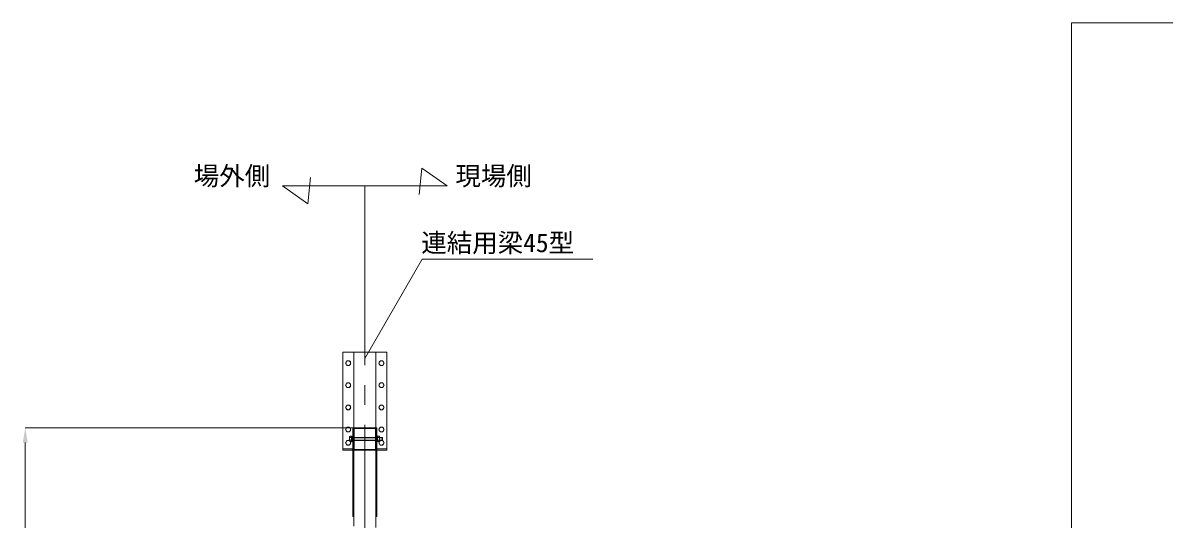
# Model space of a CAD drawing. Units: millimetres, scale not verified. Extents: x -20976 to 3174, y -17325 to 17325.
# Drawn here: x -4743 to 419, y -9446 to -7201 of the extents above; entities that cross this region are included whole.
import ezdxf
from ezdxf.enums import TextEntityAlignment as Align

# ---------------------------------------------------------------- set-up
doc = ezdxf.new("R2010")
doc.units = ezdxf.units.MM
doc.header["$LTSCALE"] = 90
doc.linetypes.add('CHAIN2', pattern=[12, 9, -1, 1, -1])
for name, color, linetype, lineweight in [('0-6_ﾎﾞﾙﾄ類', 2, 'Continuous', 18), ('0-A_図面枠', 7, 'Continuous', 18), ('0-B_寸法', 3, 'Continuous', 18), ('1-4_通芯', 1, 'CHAIN2', 18), ('1-8_標準柱', 7, 'Continuous', 18), ('1-9_文字', 7, 'Continuous', 18), ('1-B_連結用梁45', 7, 'Continuous', 18)]:
    doc.layers.add(name, color=color, linetype=linetype, lineweight=lineweight)
doc.styles.add('ＭＳ ゴシック', font='')
doc.styles.get('ＭＳ ゴシック').set_extended_font_data('MS Gothic')

msp = doc.modelspace()

# ---------------------------------------------------------------- linework, layer by layer
at = {"layer": '0-6_ﾎﾞﾙﾄ類'}
for p, q in [((-3265.04, -9072.5), (-3263.42, -9070.88)), ((-3265.04, -9072.5), (-3265.04, -9093.5)), ((-3263.42, -9076.94), (-3256.04, -9076.94)), ((-3256.04, -9083), (-3253.04, -9082.2)), ((-3256.04, -9083.81), (-3253.04, -9083)), ((-3243.94, -9076), (-3148.54, -9076)), ((-3243.94, -9077.2), (-3148.54, -9077.2)), ((-3132.06, -9076.62), (-3139.44, -9076.62)), ((-3130.44, -9072.18), (-3132.06, -9070.56)), ((-3130.44, -9072.18), (-3130.44, -9093.18)), ((-3130.44, -9076), (-3118.04, -9076)), ((-3130.44, -9077.2), (-3116.84, -9077.2)), ((-3118.04, -9076), (-3118.04, -9090)), ((-3118.04, -9076), (-3116.04, -9078)), ((-3116.04, -9078), (-3116.04, -9088)), ((-3265.04, -9093.5), (-3263.42, -9095.12)), ((-3263.42, -9089.06), (-3256.04, -9089.06)), ((-3243.94, -9088.8), (-3148.54, -9088.8)), ((-3243.94, -9090), (-3148.54, -9090)), ((-3132.06, -9088.74), (-3139.44, -9088.74)), ((-3130.44, -9093.18), (-3132.06, -9094.81)), ((-3130.44, -9088.8), (-3116.84, -9088.8)), ((-3130.44, -9090), (-3118.04, -9090)), ((-3118.04, -9090), (-3116.04, -9088))]:
    msp.add_line(p, q, dxfattribs=at)
for points in [[(-3277.3, -8729.5), (-3283.36, -8740), (-3277.3, -8750.5), (-3265.18, -8750.5), (-3259.12, -8740), (-3265.18, -8729.5)], [(-3127.3, -8729.5), (-3133.37, -8740), (-3127.3, -8750.5), (-3115.18, -8750.5), (-3109.11, -8740), (-3115.18, -8729.5)], [(-3277.3, -8829.5), (-3283.36, -8840), (-3277.3, -8850.5), (-3265.18, -8850.5), (-3259.12, -8840), (-3265.18, -8829.5)], [(-3127.3, -8829.5), (-3133.37, -8840), (-3127.3, -8850.5), (-3115.18, -8850.5), (-3109.11, -8840), (-3115.18, -8829.5)], [(-3277.3, -8929.5), (-3283.36, -8940), (-3277.3, -8950.5), (-3265.18, -8950.5), (-3259.12, -8940), (-3265.18, -8929.5)], [(-3127.3, -8929.5), (-3133.37, -8940), (-3127.3, -8950.5), (-3115.18, -8950.5), (-3109.11, -8940), (-3115.18, -8929.5)], [(-3277.3, -9029.5), (-3283.36, -9040), (-3277.3, -9050.5), (-3265.18, -9050.5), (-3259.12, -9040), (-3265.18, -9029.5)], [(-3127.3, -9029.5), (-3133.37, -9040), (-3127.3, -9050.5), (-3115.18, -9050.5), (-3109.11, -9040), (-3115.18, -9029.5)], [(-3253.04, -9094.35), (-3253.04, -9071.65), (-3256.04, -9071.65), (-3256.04, -9094.35)], [(-3253.04, -9094), (-3253.04, -9072), (-3250.74, -9072), (-3250.74, -9094)], [(-3139.44, -9071.68), (-3139.44, -9093.68), (-3141.74, -9093.68), (-3141.74, -9071.68)]]:
    msp.add_lwpolyline(points, close=True, dxfattribs=at)
for points in [[(-3263.42, -9095.12), (-3256.04, -9095.12), (-3256.04, -9070.88), (-3263.42, -9070.88)], [(-3132.06, -9094.81), (-3139.44, -9094.81), (-3139.44, -9070.56), (-3132.06, -9070.56)], [(-3265.04, -9089.74), (-3265.18, -9089.5), (-3277.3, -9089.5), (-3283.36, -9100), (-3277.3, -9110.5), (-3265.18, -9110.5), (-3259.12, -9100), (-3261.93, -9095.12)], [(-3127.59, -9090), (-3133.37, -9100), (-3127.3, -9110.5), (-3115.18, -9110.5), (-3109.11, -9100), (-3115.18, -9089.5), (-3117.54, -9089.5)]]:
    msp.add_lwpolyline(points, dxfattribs=at)
for centre in [(-3271.24, -8740), (-3121.24, -8740), (-3271.24, -8840), (-3121.24, -8840), (-3271.24, -8940), (-3121.24, -8940), (-3271.24, -9040), (-3121.24, -9040)]:
    msp.add_circle(centre, 10.5, dxfattribs=at)
for centre, radius, start, end in [((-3271.24, -8740), 11, 132.659, 167.341), ((-3271.24, -8740), 11, 192.659, 227.341), ((-3271.24, -8740), 11, 72.659, 107.341), ((-3271.24, -8740), 11, 252.659, 287.341), ((-3271.24, -8740), 11, 12.659, 47.341), ((-3271.24, -8740), 11, 312.659, 347.341), ((-3121.24, -8740), 11, 132.659, 167.341), ((-3121.24, -8740), 11, 192.659, 227.341), ((-3121.24, -8740), 11, 72.659, 107.341), ((-3121.24, -8740), 11, 252.659, 287.341), ((-3121.24, -8740), 11, 12.659, 47.341), ((-3121.24, -8740), 11, 312.659, 347.341), ((-3271.24, -8840), 11, 132.659, 167.341), ((-3271.24, -8840), 11, 192.659, 227.341), ((-3271.24, -8840), 11, 72.659, 107.341), ((-3271.24, -8840), 11, 252.659, 287.341), ((-3271.24, -8840), 11, 12.659, 47.341), ((-3271.24, -8840), 11, 312.659, 347.341), ((-3121.24, -8840), 11, 132.659, 167.341), ((-3121.24, -8840), 11, 192.659, 227.341), ((-3121.24, -8840), 11, 72.659, 107.341), ((-3121.24, -8840), 11, 252.659, 287.341), ((-3121.24, -8840), 11, 12.659, 47.341), ((-3121.24, -8840), 11, 312.659, 347.341), ((-3271.24, -8940), 11, 72.659, 107.341), ((-3121.24, -8940), 11, 72.659, 107.341), ((-3271.24, -8940), 11, 132.659, 167.341), ((-3271.24, -8940), 11, 192.659, 227.341), ((-3271.24, -8940), 11, 252.659, 287.341), ((-3271.24, -8940), 11, 12.659, 47.341), ((-3271.24, -8940), 11, 312.659, 347.341), ((-3121.24, -8940), 11, 132.659, 167.341), ((-3121.24, -8940), 11, 192.659, 227.341), ((-3121.24, -8940), 11, 252.659, 287.341), ((-3121.24, -8940), 11, 12.659, 47.341), ((-3121.24, -8940), 11, 312.659, 347.341), ((-3271.24, -9040), 11, 132.659, 167.341), ((-3271.24, -9040), 11, 72.659, 107.341), ((-3271.24, -9040), 11, 12.659, 47.341), ((-3121.24, -9040), 11, 132.659, 167.341), ((-3121.24, -9040), 11, 72.659, 107.341), ((-3121.24, -9040), 11, 12.659, 47.341), ((-3271.24, -9040), 11, 192.659, 227.341), ((-3271.24, -9040), 11, 252.659, 287.341), ((-3252.92, -9083), 12.12, 150, 210), ((-3260.39, -9073.91), 4.28, 135, 225), ((-3271.24, -9040), 11, 312.659, 347.341), ((-3135.1, -9073.58), 4.28, 315, 45), ((-3142.57, -9082.68), 12.12, 330, 30), ((-3121.24, -9040), 11, 192.659, 227.341), ((-3121.24, -9040), 11, 252.659, 287.341), ((-3121.24, -9040), 11, 312.659, 347.341), ((-3271.24, -9100), 11, 132.659, 167.341), ((-3271.24, -9100), 11, 192.659, 227.341), ((-3271.24, -9100), 10.5, 53.809, 27.668), ((-3271.24, -9100), 11, 72.659, 107.341), ((-3271.24, -9100), 11, 252.659, 287.341), ((-3260.39, -9092.1), 4.28, 135, 225), ((-3271.24, -9100), 11, 312.659, 347.341), ((-3271.24, -9100), 11, 12.659, 26.311), ((-3135.1, -9091.77), 4.28, 315, 45), ((-3121.24, -9100), 11, 132.659, 167.341), ((-3121.24, -9100), 11, 192.659, 227.341), ((-3121.24, -9100), 10.5, 107.753, 72.256), ((-3121.24, -9100), 11, 252.659, 287.341), ((-3121.24, -9100), 11, 12.659, 47.341), ((-3121.24, -9100), 11, 312.659, 347.341)]:
    msp.add_arc(centre, radius, start, end, dxfattribs=at)
at = {"layer": '0-A_図面枠'}
msp.add_lwpolyline([(0, -7201.4), (3143.92, -7201.4), (3143.92, -12222.99), (0, -12222.99)], close=True, dxfattribs=at)
at = {"layer": '0-B_寸法'}
for p, q in [((-3251.74, -9033), (-4733.24, -9033)), ((-4732.24, -9099), (-4732.24, -13467))]:
    msp.add_line(p, q, dxfattribs=at)
at = {"layer": '0-B_寸法', "color": 91}
msp.add_solid([(-4743.24, -9099), (-4732.24, -9033), (-4721.24, -9099)], dxfattribs=at)
at = {"layer": '1-4_通芯'}
msp.add_line((-3196.24, -7939.16), (-3196.24, -15045), dxfattribs=at)
at = {"layer": '1-8_標準柱'}
for points in [[(-3250.74, -9033), (-3246.24, -9033), (-3246.24, -9433), (-3250.74, -9433)], [(-3141.74, -9033), (-3146.24, -9033), (-3146.24, -9433), (-3141.74, -9433)]]:
    msp.add_lwpolyline(points, close=True, dxfattribs=at)
msp.add_lwpolyline([(-3146.24, -9483), (-3146.24, -9133), (-3246.24, -9133), (-3246.24, -9476.92)], dxfattribs=at)
at = {"layer": '1-9_文字'}
for p, q in [((-3196.24, -8719.32), (-2936.91, -8270.14)), ((-2936.91, -8270.14), (-2936.47, -8270.14)), ((-2936.47, -8270.14), (-2165.16, -8270.14))]:
    msp.add_line(p, q, dxfattribs=at)
for points in [[(-2824.3, -7939.16), (-2937.82, -7859.07), (-2950.33, -7977.87)], [(-2824.3, -7939.16), (-3568.19, -7939.16), (-3454.66, -8019.25), (-3442.16, -7900.44)]]:
    msp.add_lwpolyline(points, dxfattribs=at)
at = {"layer": '1-B_連結用梁45'}
for p, q in [((-3148.54, -9033), (-3243.94, -9033)), ((-3246.24, -9035.3), (-3246.24, -9130.7)), ((-3146.24, -9130.7), (-3146.24, -9035.3)), ((-3246.24, -9133), (-3246.24, -9127)), ((-3246.24, -9133), (-3146.24, -9133)), ((-3243.94, -9133), (-3148.54, -9133)), ((-3146.24, -9133), (-3146.24, -9127))]:
    msp.add_line(p, q, dxfattribs=at)
for points in [[(-3141.74, -9133), (-3096.24, -9133), (-3096.24, -8690), (-3296.24, -8690), (-3296.24, -9133), (-3250.74, -9133)], [(-3250.74, -9127), (-3296.24, -9127), (-3296.24, -9133), (-3250.74, -9133)], [(-3141.74, -9127), (-3096.24, -9127), (-3096.24, -9133), (-3141.74, -9133)]]:
    msp.add_lwpolyline(points, dxfattribs=at)
for points in [[(-3246.24, -8690), (-3146.24, -8690), (-3146.24, -9033), (-3246.24, -9033)], [(-3243.94, -9130.7), (-3148.54, -9130.7), (-3148.54, -9035.3), (-3243.94, -9035.3)]]:
    msp.add_lwpolyline(points, close=True, dxfattribs=at)
for centre, start, end in [((-3243.94, -9035.3), 90, 180), ((-3148.54, -9035.3), 0, 90), ((-3243.94, -9130.7), 180, 270), ((-3148.54, -9130.7), 270, 0)]:
    msp.add_arc(centre, 2.3, start, end, dxfattribs=at)

# ---------------------------------------------------------------- texts
at = {"layer": '1-9_文字', "style": 'ＭＳ ゴシック'}
for s, p in [('場外側', (-3970.1, -7961.07)), ('現場側', (-2786.72, -7961.07)), ('連結用梁45型', (-2940.9, -8263.66))]:
    msp.add_text(s, height=84.46, dxfattribs=at).set_placement(p, align=Align.BOTTOM_LEFT)

doc.saveas('drawing.dxf')
